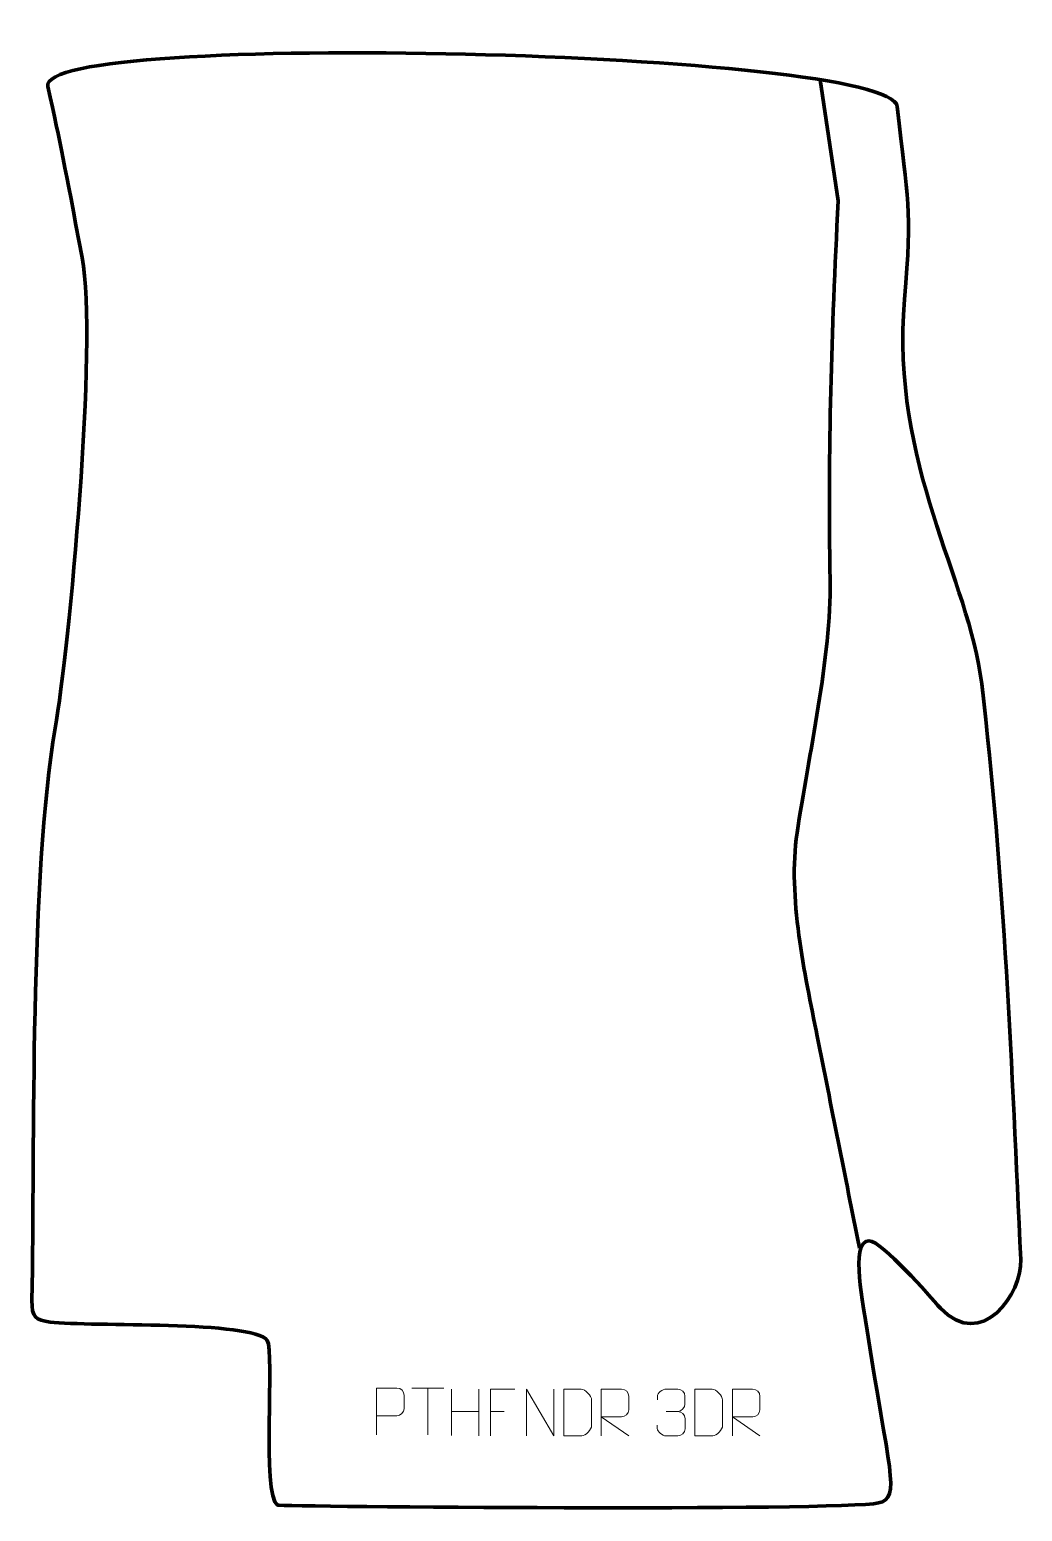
# Model space of a CAD drawing. Header units: millimetres. Extents: x -265 to 265, y -390 to 401.
import ezdxf

# ---------------------------------------------------------------- set-up
doc = ezdxf.new("R2010")
doc.units = ezdxf.units.MM
doc.header["$MEASUREMENT"] = 0
for name, color, linetype in [('layer 1', 7, 'Continuous'), ('layer 2', 7, 'Continuous'), ('layer 3', 7, 'Continuous')]:
    doc.layers.add(name, color=color, linetype=linetype)

msp = doc.modelspace()

# ---------------------------------------------------------------- linework, layer by layer
at = {"layer": 'layer 1', "color": 250, "lineweight": 9}
for points, knots in [([(-79.9405, -349.5556), (-79.9405, -349.5556), (-79.9405, -324.602), (-79.9405, -324.602), (-79.9405, -324.602), (-76.3455, -324.602), (-72.7502, -324.602), (-69.1548, -324.602), (-69.1548, -324.602), (-66.8296, -324.6399), (-65.2722, -326.13), (-65.2764, -328.4961), (-65.2764, -328.4961), (-65.2768, -330.5318), (-65.2768, -333.5911), (-65.2764, -335.6271), (-65.2764, -335.6271), (-65.2829, -337.5025), (-67.0951, -339.4444), (-69.1047, -339.4635), (-69.1047, -339.4635), (-69.1047, -339.4635), (-79.9405, -339.4635), (-79.9405, -339.4635)], [0, 0, 0, 0, 0.14285714, 0.14285714, 0.14285714, 0.14285714, 0.28571429, 0.28571429, 0.28571429, 0.28571429, 0.42857143, 0.42857143, 0.42857143, 0.42857143, 0.57142857, 0.57142857, 0.57142857, 0.57142857, 0.71428571, 0.71428571, 0.71428571, 0.71428571, 1, 1, 1, 1]), ([(-6.1715, -325.1967), (-6.1715, -325.1967), (-19.0455, -325.1967), (-19.0455, -325.1967), (-19.0455, -325.1967), (-19.0455, -325.1967), (-19.0455, -350.1503), (-19.0455, -350.1503)], [0, 0, 0, 0, 0.33333333, 0.33333333, 0.33333333, 0.33333333, 1, 1, 1, 1]), ([(0.0641, -350.1502), (0.0641, -350.1502), (0.0641, -325.1967), (0.0641, -325.1967), (0.0641, -325.1967), (0.0641, -325.1967), (14.7189, -350.1502), (14.7189, -350.1502), (14.7189, -350.1502), (14.7189, -350.1502), (14.7189, -325.1967), (14.7189, -325.1967)], [0, 0, 0, 0, 0.25, 0.25, 0.25, 0.25, 0.5, 0.5, 0.5, 0.5, 1, 1, 1, 1]), ([(19.9992, -350.1221), (22.331, -350.1217), (27.2812, -350.1457), (29.6127, -350.146), (29.6127, -350.146), (31.5377, -350.2514), (34.8563, -346.7098), (34.8451, -344.6925), (34.8451, -344.6925), (34.8447, -338.9224), (34.8447, -336.7527), (34.8451, -330.9834), (34.8451, -330.9834), (34.8408, -328.8453), (31.4663, -325.1852), (29.3139, -325.1987), (29.3139, -325.1987), (26.9882, -325.1987), (22.2639, -325.1987), (19.9378, -325.1987), (19.9378, -325.1987), (19.9382, -330.9456), (19.9995, -344.3748), (19.9992, -350.1221)], [0, 0, 0, 0, 0.14285714, 0.14285714, 0.14285714, 0.14285714, 0.28571429, 0.28571429, 0.28571429, 0.28571429, 0.42857143, 0.42857143, 0.42857143, 0.42857143, 0.57142857, 0.57142857, 0.57142857, 0.57142857, 0.71428571, 0.71428571, 0.71428571, 0.71428571, 1, 1, 1, 1]), ([(39.9688, -350.1371), (39.9688, -350.1371), (39.9688, -325.1836), (39.9688, -325.1836), (39.9688, -325.1836), (43.5636, -325.1836), (47.1591, -325.1836), (50.7543, -325.1836), (50.7543, -325.1836), (53.0796, -325.2213), (54.6369, -326.7113), (54.6328, -329.0777), (54.6328, -329.0777), (54.6324, -331.1132), (54.6324, -334.1726), (54.6328, -336.2086), (54.6328, -336.2086), (54.6263, -338.0841), (52.814, -340.0259), (50.8045, -340.045), (50.8045, -340.045), (50.8045, -340.045), (39.9688, -340.045), (39.9688, -340.045), (39.9688, -340.045), (39.9688, -340.045), (54.6235, -350.1371), (54.6235, -350.1371)], [0, 0, 0, 0, 0.125, 0.125, 0.125, 0.125, 0.25, 0.25, 0.25, 0.25, 0.375, 0.375, 0.375, 0.375, 0.5, 0.5, 0.5, 0.5, 0.625, 0.625, 0.625, 0.625, 0.75, 0.75, 0.75, 0.75, 1, 1, 1, 1]), ([(69.9362, -330.8679), (69.9362, -330.8679), (69.9362, -329.0107), (69.9362, -329.0107), (69.9362, -329.0107), (69.9219, -327.2688), (72.5864, -325.1507), (74.6455, -325.1734), (74.6455, -325.1734), (76.7096, -325.1734), (78.7736, -325.1734), (80.8373, -325.1734), (80.8373, -325.1734), (83.0318, -325.1646), (84.6301, -327.0114), (84.6745, -328.9235), (84.6745, -328.9235), (84.6741, -330.3586), (84.6741, -331.7937), (84.6745, -333.2292), (84.6745, -333.2292), (84.6259, -334.8827), (83.0233, -337.1127), (80.825, -337.1027), (80.825, -337.1027), (83.0287, -337.1139), (84.6367, -338.9171), (84.6907, -340.9766), (84.6907, -340.9766), (84.6903, -342.7613), (84.6903, -344.546), (84.6907, -346.3311), (84.6907, -346.3311), (84.7008, -348.3925), (82.6459, -350.1556), (80.825, -350.1475), (80.825, -350.1475), (78.7597, -350.1472), (76.6945, -350.1472), (74.6289, -350.1475), (74.6289, -350.1475), (72.4603, -350.136), (69.9293, -347.7358), (69.9107, -346.274), (69.9107, -346.274), (69.9107, -346.274), (69.9107, -344.3654), (69.9107, -344.3654)], [0, 0, 0, 0, 0.07692308, 0.07692308, 0.07692308, 0.07692308, 0.15384615, 0.15384615, 0.15384615, 0.15384615, 0.23076923, 0.23076923, 0.23076923, 0.23076923, 0.30769231, 0.30769231, 0.30769231, 0.30769231, 0.38461538, 0.38461538, 0.38461538, 0.38461538, 0.46153846, 0.46153846, 0.46153846, 0.46153846, 0.53846154, 0.53846154, 0.53846154, 0.53846154, 0.61538462, 0.61538462, 0.61538462, 0.61538462, 0.69230769, 0.69230769, 0.69230769, 0.69230769, 0.76923077, 0.76923077, 0.76923077, 0.76923077, 0.84615385, 0.84615385, 0.84615385, 0.84615385, 1, 1, 1, 1]), ([(89.9085, -350.109), (92.2403, -350.1086), (97.1905, -350.1326), (99.522, -350.1329), (99.522, -350.1329), (101.447, -350.2383), (104.7656, -346.6967), (104.7544, -344.6794), (104.7544, -344.6794), (104.754, -338.9093), (104.754, -336.7396), (104.7544, -330.9703), (104.7544, -330.9703), (104.7501, -328.8322), (101.3756, -325.1721), (99.2232, -325.1856), (99.2232, -325.1856), (96.8975, -325.1856), (92.1732, -325.1856), (89.8471, -325.1856), (89.8471, -325.1856), (89.8475, -330.9325), (89.9088, -344.3617), (89.9085, -350.109)], [0, 0, 0, 0, 0.14285714, 0.14285714, 0.14285714, 0.14285714, 0.28571429, 0.28571429, 0.28571429, 0.28571429, 0.42857143, 0.42857143, 0.42857143, 0.42857143, 0.57142857, 0.57142857, 0.57142857, 0.57142857, 0.71428571, 0.71428571, 0.71428571, 0.71428571, 1, 1, 1, 1]), ([(109.9688, -350.1371), (109.9688, -350.1371), (109.9688, -325.1836), (109.9688, -325.1836), (109.9688, -325.1836), (113.5636, -325.1836), (117.1591, -325.1836), (120.7543, -325.1836), (120.7543, -325.1836), (123.0796, -325.2213), (124.6369, -326.7113), (124.6328, -329.0777), (124.6328, -329.0777), (124.6324, -331.1132), (124.6324, -334.1726), (124.6328, -336.2086), (124.6328, -336.2086), (124.6263, -338.0841), (122.814, -340.0259), (120.8045, -340.045), (120.8045, -340.045), (120.8045, -340.045), (109.9688, -340.045), (109.9688, -340.045), (109.9688, -340.045), (109.9688, -340.045), (124.6235, -350.1371), (124.6235, -350.1371)], [0, 0, 0, 0, 0.125, 0.125, 0.125, 0.125, 0.25, 0.25, 0.25, 0.25, 0.375, 0.375, 0.375, 0.375, 0.5, 0.5, 0.5, 0.5, 0.625, 0.625, 0.625, 0.625, 0.75, 0.75, 0.75, 0.75, 1, 1, 1, 1])]:
    msp.add_open_spline(points, degree=3, knots=knots, dxfattribs=at)
for points in [[(-61.102, -324.6255), (-61.102, -324.6255), (-44.1148, -324.6255), (-44.1148, -324.6255)], [(-52.6082, -349.5555), (-52.6082, -349.5555), (-52.6082, -324.602), (-52.6082, -324.602)], [(-39.9301, -325.1967), (-39.9301, -325.1967), (-39.9301, -349.9742), (-39.9301, -349.9742)], [(-25.2868, -325.1967), (-25.2868, -325.1967), (-25.2868, -350.1502), (-25.2868, -350.1502)], [(-39.9301, -337.079), (-39.9301, -337.079), (-25.2868, -337.0786), (-25.2868, -337.0786)], [(-19.0455, -337.0764), (-19.0455, -337.0764), (-11.8774, -337.0764), (-11.8774, -337.0764)], [(74.6459, -337.1131), (74.6459, -337.1131), (80.8423, -337.1131), (80.8423, -337.1131)]]:
    msp.add_open_spline(points, degree=3, dxfattribs=at)
at = {"layer": 'layer 2', "color": 142, "lineweight": 158}
msp.add_open_spline([(156.8179, 374.1913), (156.8179, 374.1913), (166.4293, 309.4284), (166.4293, 309.4284), (166.4293, 309.4284), (162.7919, 237.1794), (161.0003, 178.7737), (162.1251, 106.7089), (162.1251, 106.7089), (162.7552, 66.3319), (150.5537, 12.4862), (144.4916, -28.1245), (144.4916, -28.1245), (139.4192, -62.1057), (148.5867, -103.3088), (155.2468, -136.7075), (155.2468, -136.7075), (162.7041, -174.1052), (170.1621, -211.5027), (177.6203, -248.9002), (177.6203, -248.9002), (177.6203, -248.9002), (177.8067, -249.8351), (177.8067, -249.8351)], degree=3, knots=[0, 0, 0, 0, 0.14285714, 0.14285714, 0.14285714, 0.14285714, 0.28571429, 0.28571429, 0.28571429, 0.28571429, 0.42857143, 0.42857143, 0.42857143, 0.42857143, 0.57142857, 0.57142857, 0.57142857, 0.57142857, 0.71428571, 0.71428571, 0.71428571, 0.71428571, 1, 1, 1, 1], dxfattribs=at)
at = {"layer": 'layer 3', "color": 242, "lineweight": 158}
msp.add_open_spline([(197.9722, 359.8674), (203.4807, 308.8348), (206.1428, 306.8146), (201.8827, 256.8553), (201.8827, 256.8553), (194.3371, 168.3679), (236.3281, 107.7556), (243.0286, 51.5387), (243.0286, 51.5387), (255.1025, -49.7588), (259.0995, -153.8957), (263.881, -255.8972), (263.881, -255.8972), (264.7281, -273.9684), (243.1106, -305.0596), (221.0173, -281.9835), (221.0173, -281.9835), (215.2147, -275.542), (189.8126, -246.0207), (182.8735, -245.9837), (182.8735, -245.9837), (172.3929, -245.9277), (180.2774, -283.0872), (181.5754, -291.5863), (181.5754, -291.5863), (193.1933, -368.3996), (200.3846, -383.2695), (187.9402, -385.975), (187.9402, -385.975), (167.2796, -390.4668), (-131.6967, -387.8932), (-132.8832, -387.1299), (-132.8832, -387.1299), (-141.2965, -381.7175), (-134.2322, -304.8381), (-138.2964, -299.1709), (-138.2964, -299.1709), (-145.96, -288.4848), (-232.2592, -291.9714), (-254.199, -289.3477), (-254.199, -289.3477), (-261.7956, -288.4392), (-264.0518, -286.816), (-263.8867, -277.8131), (-263.8867, -277.8131), (-262.356, -194.3354), (-265.0855, -51.1143), (-251.4139, 27.9028), (-251.4139, 27.9028), (-244.1726, 69.755), (-228.5426, 233.8075), (-237.1019, 279.2504), (-237.1019, 279.2504), (-246.7195, 330.3124), (-248.2775, 338.3135), (-255.3313, 370.5632), (-255.3313, 370.5632), (-261.9731, 400.9307), (194.7383, 389.8269), (197.9722, 359.8674)], degree=3, knots=[0, 0, 0, 0, 0.0625, 0.0625, 0.0625, 0.0625, 0.125, 0.125, 0.125, 0.125, 0.1875, 0.1875, 0.1875, 0.1875, 0.25, 0.25, 0.25, 0.25, 0.3125, 0.3125, 0.3125, 0.3125, 0.375, 0.375, 0.375, 0.375, 0.4375, 0.4375, 0.4375, 0.4375, 0.5, 0.5, 0.5, 0.5, 0.5625, 0.5625, 0.5625, 0.5625, 0.625, 0.625, 0.625, 0.625, 0.6875, 0.6875, 0.6875, 0.6875, 0.75, 0.75, 0.75, 0.75, 0.8125, 0.8125, 0.8125, 0.8125, 0.875, 0.875, 0.875, 0.875, 1, 1, 1, 1], dxfattribs=at)

doc.saveas('drawing.dxf')
